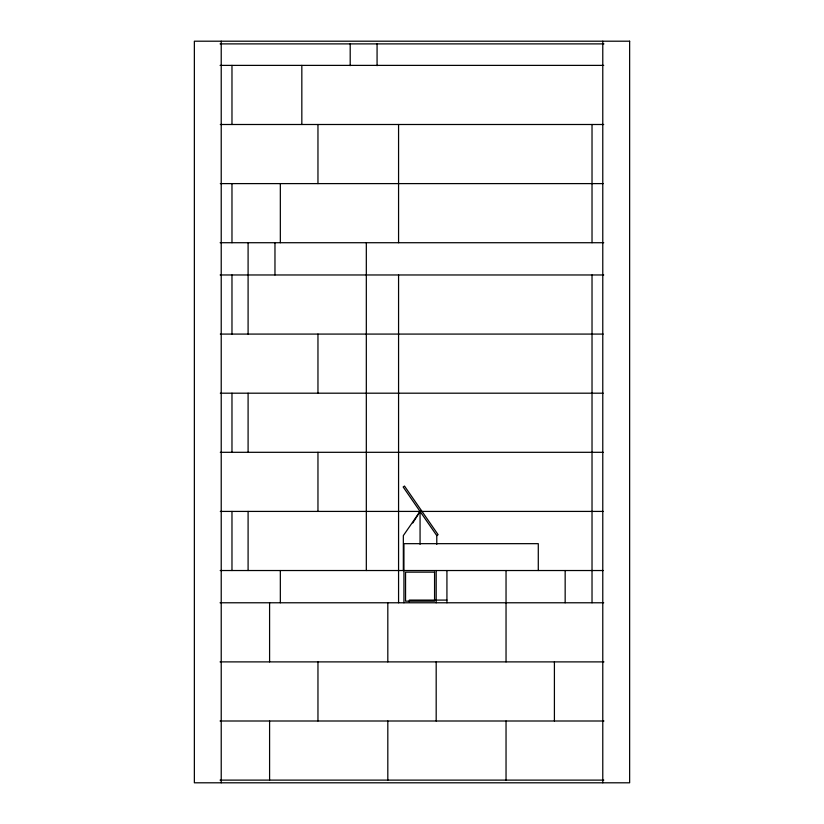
<?xml version="1.0" encoding="UTF-8"?>
<svg xmlns="http://www.w3.org/2000/svg" width="824" height="824" viewBox="0 0 824 824"><rect width="100%" height="100%" fill="white"/><g stroke="black" fill="none" stroke-linecap="round" stroke-linejoin="round"><path stroke-width="1.24" d="M412.793 522.982L420.065 511.416L421.383 510.499M436.782 535.6L438.111 534.683L404.491 486.057L403.163 486.974L436.782 535.6L436.782 544.334M220.07 43.888L603.93 43.888M220.09 65.384L603.714 65.384M220.296 124.496L603.714 124.496M220.296 183.608L603.189 183.608M220.132 242.72L603.735 242.72M220.132 274.969L603.735 274.969M220.296 334.081L603.189 334.081M220.296 393.192L603.189 393.192M220.296 452.304L603.189 452.304M220.296 511.416L603.189 511.416M220.204 570.527L603.189 570.527M446.927 600.088L409.312 600.088L409.312 601.88M220.049 602.777L603.704 602.777M220.049 661.888L603.951 661.888M220.049 721L603.951 721M220.049 780.112L603.786 780.112M602.777 41.2L602.777 782.8M592.023 124.496L592.023 242.72M592.023 274.969L592.023 602.777M565.161 570.527L565.161 602.777M554.408 661.888L554.408 721M538.288 570.527L538.288 543.665L403.935 543.665L403.935 602.777M506.039 570.527L506.039 661.888M506.039 721L506.039 780.112M446.927 570.527L446.927 602.777M436.184 570.527L436.184 602.777M436.184 661.888L436.184 721M420.065 544.334L420.065 511.416L403.338 535.6L403.338 570.527M398.569 124.496L398.569 242.72M398.569 274.969L398.569 602.777M387.816 602.777L387.816 661.888M387.816 721L387.816 780.112M377.073 43.775L377.073 65.663M366.32 242.72L366.32 570.527M350.2 43.775L350.2 65.663M317.961 124.496L317.961 183.608M317.961 334.081L317.961 393.192M317.961 452.304L317.961 511.416M317.961 661.888L317.961 721M301.831 65.384L301.831 124.496M280.335 183.608L280.335 242.72M280.335 570.527L280.335 602.777M274.969 242.72L274.969 274.969M269.592 602.777L269.592 661.888M269.592 721L269.592 780.112M248.096 242.72L248.096 334.081M248.096 393.192L248.096 452.304M248.096 511.416L248.096 570.527M231.977 65.384L231.977 124.496M231.977 183.608L231.977 242.72M231.977 274.969L231.977 334.081M231.977 393.192L231.977 452.304M231.977 511.416L231.977 570.527M221.223 41.2L221.223 782.8M629.639 41.2L194.361 41.2L194.361 782.8L629.639 782.8L629.639 41.2M434.567 572.144L405.552 572.144L405.552 601.159L434.567 601.159L434.567 572.144"/></g></svg>
